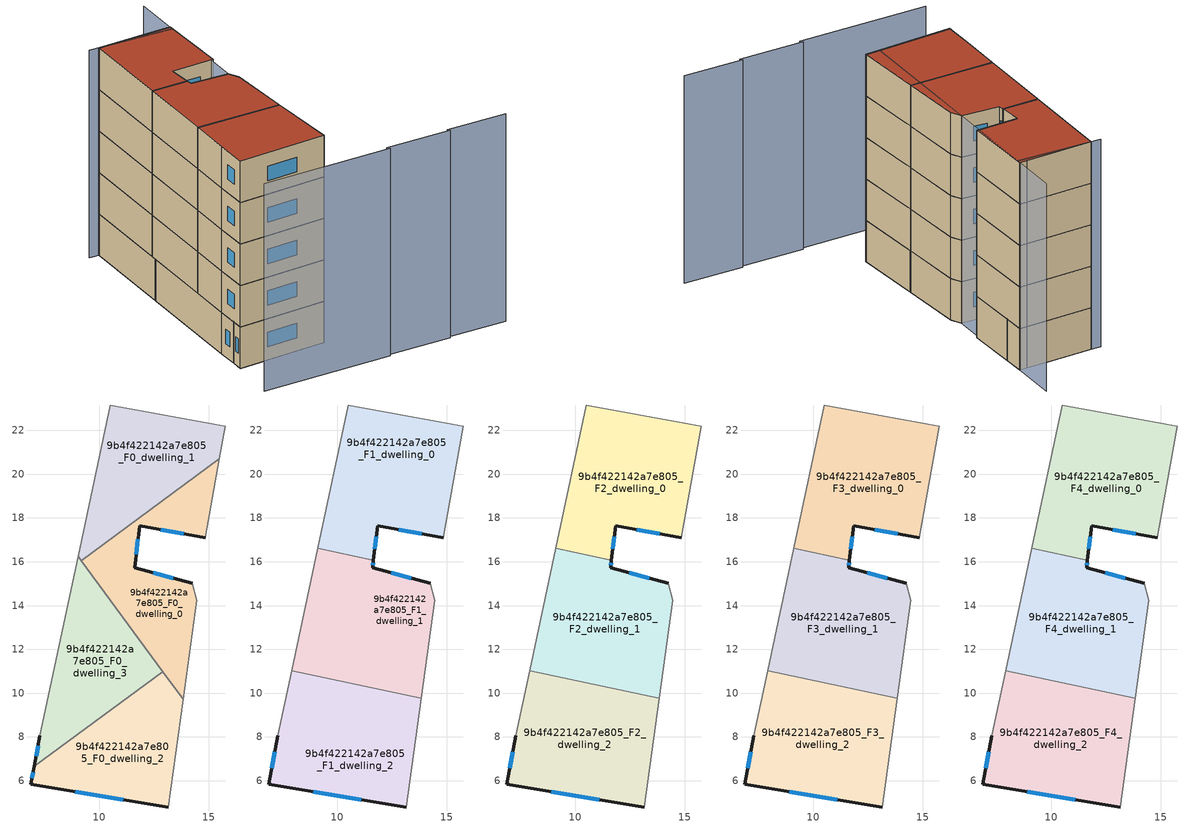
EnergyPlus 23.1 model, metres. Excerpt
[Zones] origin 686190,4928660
9b4f422142a7e805_F0_dwelling_0
 floor ground (EU_floor_Construction): 13.82,9.71 14.45,14.23 14.24,15.02 11.61,15.71 11.84,17.64 14.83,17.08 15.48,20.69 9.17,16.05 z0
 wall outside (EU_wall_Construction): 14.83,17.08 11.84,17.64 11.61,15.71 14.24,15.02 z0:3
 wall adiabatic (EU_wall_Construction): 14.24,15.02 14.45,14.23 13.82,9.71 / 15.48,20.69 14.83,17.08 z0:3
 wall to 9b4f422142a7e805_F0_dwelling_1 (EU_wall_Construction): 9.17,16.05 15.48,20.69 z0:3
 wall to 9b4f422142a7e805_F0_dwelling_3 (EU_wall_Construction): 12.9,10.97 9.17,16.05 z0:3
 wall to 9b4f422142a7e805_F0_dwelling_2 (EU_wall_Construction): 13.82,9.71 12.9,10.97 z0:3
 window (EU_Window_Construction): 12.46,15.49 13.38,15.25 / 13.86,17.27 12.81,17.46 / 11.76,17.02 11.68,16.34 z0.98:2.02
9b4f422142a7e805_F0_dwelling_1
 floor ground (EU_floor_Construction): 15.48,20.69 15.75,22.17 15.25,22.26 10.5,23.15 9.03,16.24 9.17,16.05 z0
 wall adiabatic (EU_wall_Construction): 9.03,16.24 10.5,23.15 15.25,22.26 15.75,22.17 15.48,20.69 z0:3
 wall to 9b4f422142a7e805_F0_dwelling_3 (EU_wall_Construction): 9.17,16.05 9.03,16.24 z0:3
9b4f422142a7e805_F0_dwelling_2
 floor ground (EU_floor_Construction): 13.14,4.8 13.82,9.71 12.9,10.97 7.02,6.66 6.87,5.84 z0
 wall outside (EU_wall_Construction): 13.14,4.8 6.87,5.84 7.02,6.66 z0:3
 wall adiabatic (EU_wall_Construction): 13.82,9.71 13.14,4.8 z0:3
 wall to 9b4f422142a7e805_F0_dwelling_3 (EU_wall_Construction): 7.02,6.66 12.9,10.97 z0:3
 window (EU_Window_Construction): 11.1,5.14 8.91,5.5 / 6.92,6.11 6.97,6.39 z0.98:2.02
9b4f422142a7e805_F0_dwelling_3
 floor ground (EU_floor_Construction): 12.9,10.97 9.03,16.24 7.29,8.05 7.02,6.66 z0
 wall outside (EU_wall_Construction): 7.02,6.66 7.29,8.05 z0:3
 wall adiabatic (EU_wall_Construction): 7.29,8.05 9.03,16.24 z0:3
 window (EU_Window_Construction): 7.11,7.11 7.2,7.6 z0.98:2.02
 ceiling adiabatic (EU_roof_Construction): 9.03,16.24 12.9,10.97 11.83,10.19 7.92,11.02 z3
9b4f422142a7e805_F1_dwelling_0
 floor to 9b4f422142a7e805_F0_dwelling_1 (EU_floor_Construction): 15.48,20.69 15.75,22.17 15.25,22.26 10.5,23.15 9.11,16.61 9.74,16.47 z3
 floor to 9b4f422142a7e805_F0_dwelling_0 (EU_floor_Construction): 14.83,17.08 15.48,20.69 9.74,16.47 11.65,16.07 11.84,17.64 z3
 wall outside (EU_wall_Construction): 14.83,17.08 11.84,17.64 11.65,16.07 z3:6
 wall to 9b4f422142a7e805_F1_dwelling_1 (EU_wall_Construction): 11.65,16.07 9.11,16.61 z3:6
 wall adiabatic (EU_wall_Construction): 9.11,16.61 10.5,23.15 15.25,22.26 15.75,22.17 14.83,17.08 z3:6
 window (EU_Window_Construction): 13.86,17.27 12.81,17.46 / 11.78,17.13 11.71,16.58 z3.98:5.02
9b4f422142a7e805_F1_dwelling_1
 floor to 9b4f422142a7e805_F0_dwelling_0 (EU_floor_Construction): 13.83,9.76 14.45,14.23 14.24,15.02 11.61,15.71 11.65,16.07 9.74,16.47 9.17,16.05 13.78,9.77 z3
 floor to 9b4f422142a7e805_F0_dwelling_3 (EU_floor_Construction): 12.9,10.97 9.03,16.24 7.92,11.02 11.83,10.19 z3
 floor to 9b4f422142a7e805_F0_dwelling_1 (EU_floor_Construction): 9.74,16.47 9.11,16.61 9.03,16.24 9.17,16.05 z3
 floor to 9b4f422142a7e805_F0_dwelling_2 (EU_floor_Construction): 13.78,9.77 12.9,10.97 11.83,10.19 z3
 wall outside (EU_wall_Construction): 11.65,16.07 11.61,15.71 14.24,15.02 z3:6
 wall to 9b4f422142a7e805_F1_dwelling_2 (EU_wall_Construction): 13.83,9.76 7.92,11.02 z3:6
 wall adiabatic (EU_wall_Construction): 7.92,11.02 9.11,16.61 / 14.24,15.02 14.45,14.23 13.83,9.76 z3:6
 window (EU_Window_Construction): 11.64,15.95 11.62,15.83 / 12.46,15.49 13.38,15.25 z3.98:5.02
9b4f422142a7e805_F1_dwelling_2
 floor to 9b4f422142a7e805_F0_dwelling_2 (EU_floor_Construction): 13.14,4.8 13.82,9.71 13.78,9.77 11.83,10.19 7.02,6.66 6.87,5.84 z3
 floor to 9b4f422142a7e805_F0_dwelling_3 (EU_floor_Construction): 11.83,10.19 7.92,11.02 7.29,8.05 7.02,6.66 z3
 wall outside (EU_wall_Construction): 13.14,4.8 6.87,5.84 7.29,8.05 z3:6
 wall adiabatic (EU_wall_Construction): 13.83,9.76 13.14,4.8 / 7.29,8.05 7.92,11.02 z3:6
 window (EU_Window_Construction): 11.1,5.14 8.91,5.5 / 7.01,6.56 7.15,7.33 z3.98:5.02
9b4f422142a7e805_F2_dwelling_0
 floor to 9b4f422142a7e805_F1_dwelling_0 (EU_floor_Construction): 14.83,17.08 15.75,22.17 15.25,22.26 10.5,23.15 9.11,16.61 11.65,16.07 11.84,17.64 z6
 wall outside (EU_wall_Construction): 14.83,17.08 11.84,17.64 11.65,16.07 z6:9
 wall to 9b4f422142a7e805_F2_dwelling_1 (EU_wall_Construction): 11.65,16.07 9.11,16.61 z6:9
 wall adiabatic (EU_wall_Construction): 9.11,16.61 10.5,23.15 15.25,22.26 15.75,22.17 14.83,17.08 z6:9
 window (EU_Window_Construction): 13.86,17.27 12.81,17.46 / 11.78,17.13 11.71,16.58 z6.98:8.02
9b4f422142a7e805_F2_dwelling_1
 floor to 9b4f422142a7e805_F1_dwelling_1 (EU_floor_Construction): 13.83,9.76 14.45,14.23 14.24,15.02 11.61,15.71 11.65,16.07 9.11,16.61 7.92,11.02 z6
 wall outside (EU_wall_Construction): 11.65,16.07 11.61,15.71 14.24,15.02 z6:9
 wall to 9b4f422142a7e805_F2_dwelling_2 (EU_wall_Construction): 13.83,9.76 7.92,11.02 z6:9
 wall adiabatic (EU_wall_Construction): 7.92,11.02 9.11,16.61 / 14.24,15.02 14.45,14.23 13.83,9.76 z6:9
 window (EU_Window_Construction): 11.64,15.95 11.62,15.83 / 12.46,15.49 13.38,15.25 z6.98:8.02
9b4f422142a7e805_F2_dwelling_2
 floor to 9b4f422142a7e805_F1_dwelling_2 (EU_floor_Construction): 13.14,4.8 13.83,9.76 7.92,11.02 7.29,8.05 6.87,5.84 z6
 wall outside (EU_wall_Construction): 13.14,4.8 6.87,5.84 7.29,8.05 z6:9
 wall adiabatic (EU_wall_Construction): 13.83,9.76 13.14,4.8 / 7.29,8.05 7.92,11.02 z6:9
 window (EU_Window_Construction): 11.1,5.14 8.91,5.5 / 7.01,6.56 7.15,7.33 z6.98:8.02
9b4f422142a7e805_F3_dwelling_0
 floor to 9b4f422142a7e805_F2_dwelling_0 (EU_floor_Construction): 14.83,17.08 15.75,22.17 15.25,22.26 10.5,23.15 9.11,16.61 11.65,16.07 11.84,17.64 z9
 wall outside (EU_wall_Construction): 14.83,17.08 11.84,17.64 11.65,16.07 z9:12
 wall to 9b4f422142a7e805_F3_dwelling_1 (EU_wall_Construction): 11.65,16.07 9.11,16.61 z9:12
 wall adiabatic (EU_wall_Construction): 9.11,16.61 10.5,23.15 15.25,22.26 15.75,22.17 14.83,17.08 z9:12
 window (EU_Window_Construction): 13.86,17.27 12.81,17.46 / 11.78,17.13 11.71,16.58 z9.98:11.02
9b4f422142a7e805_F3_dwelling_1
 floor to 9b4f422142a7e805_F2_dwelling_1 (EU_floor_Construction): 13.83,9.76 14.45,14.23 14.24,15.02 11.61,15.71 11.65,16.07 9.11,16.61 7.92,11.02 z9
 wall outside (EU_wall_Construction): 11.65,16.07 11.61,15.71 14.24,15.02 z9:12
 wall to 9b4f422142a7e805_F3_dwelling_2 (EU_wall_Construction): 13.83,9.76 7.92,11.02 z9:12
 wall adiabatic (EU_wall_Construction): 7.92,11.02 9.11,16.61 / 14.24,15.02 14.45,14.23 13.83,9.76 z9:12
 window (EU_Window_Construction): 11.64,15.95 11.62,15.83 / 12.46,15.49 13.38,15.25 z9.98:11.02
9b4f422142a7e805_F3_dwelling_2
 floor to 9b4f422142a7e805_F2_dwelling_2 (EU_floor_Construction): 13.14,4.8 13.83,9.76 7.92,11.02 7.29,8.05 6.87,5.84 z9
 wall outside (EU_wall_Construction): 13.14,4.8 6.87,5.84 7.29,8.05 z9:12
 wall adiabatic (EU_wall_Construction): 13.83,9.76 13.14,4.8 / 7.29,8.05 7.92,11.02 z9:12
 window (EU_Window_Construction): 11.1,5.14 8.91,5.5 / 7.01,6.56 7.15,7.33 z9.98:11.02
9b4f422142a7e805_F4_dwelling_0
 floor to 9b4f422142a7e805_F3_dwelling_0 (EU_floor_Construction): 14.83,17.08 15.75,22.17 15.25,22.26 10.5,23.15 9.11,16.61 11.65,16.07 11.84,17.64 z12
 wall outside (EU_wall_Construction): 14.83,17.08 11.84,17.64 11.65,16.07 z12:15
 wall to 9b4f422142a7e805_F4_dwelling_1 (EU_wall_Construction): 11.65,16.07 9.11,16.61 z12:15
 wall adiabatic (EU_wall_Construction): 9.11,16.61 10.5,23.15 15.25,22.26 15.75,22.17 14.83,17.08 z12:15
 window (EU_Window_Construction): 13.86,17.27 12.81,17.46 / 11.78,17.13 11.71,16.58 z12.98:14.02
 roof outside (EU_roof_Construction): 15.75,22.17 14.83,17.08 11.84,17.64 11.65,16.07 9.11,16.61 10.5,23.15 15.25,22.26 z15
9b4f422142a7e805_F4_dwelling_1
 floor to 9b4f422142a7e805_F3_dwelling_1 (EU_floor_Construction): 13.83,9.76 14.45,14.23 14.24,15.02 11.61,15.71 11.65,16.07 9.11,16.61 7.92,11.02 z12
 wall outside (EU_wall_Construction): 11.65,16.07 11.61,15.71 14.24,15.02 z12:15
 wall to 9b4f422142a7e805_F4_dwelling_2 (EU_wall_Construction): 13.83,9.76 7.92,11.02 z12:15
 wall adiabatic (EU_wall_Construction): 7.92,11.02 9.11,16.61 / 14.24,15.02 14.45,14.23 13.83,9.76 z12:15
 window (EU_Window_Construction): 11.64,15.95 11.62,15.83 / 12.46,15.49 13.38,15.25 z12.98:14.02
 roof outside (EU_roof_Construction): 14.24,15.02 14.45,14.23 13.83,9.76 7.92,11.02 9.11,16.61 11.65,16.07 11.61,15.71 z15
9b4f422142a7e805_F4_dwelling_2
 floor to 9b4f422142a7e805_F3_dwelling_2 (EU_floor_Construction): 13.14,4.8 13.83,9.76 7.92,11.02 7.29,8.05 6.87,5.84 z12
 wall outside (EU_wall_Construction): 13.14,4.8 6.87,5.84 7.29,8.05 z12:15
 wall adiabatic (EU_wall_Construction): 13.83,9.76 13.14,4.8 / 7.29,8.05 7.92,11.02 z12:15
 window (EU_Window_Construction): 11.1,5.14 8.91,5.5 / 7.01,6.56 7.15,7.33 z12.98:14.02
 roof outside (EU_roof_Construction): 13.83,9.76 13.14,4.8 6.87,5.84 7.29,8.05 7.92,11.02 z15
shading: 14.93,0.86 19.52,-0.13 / 19.41,0.05 23.63,-0.87 / 5.96,2.58 15.08,0.67 / 12.15,5.01 16.39,25.36 / 15.68,21.88 9.83,23.32 z0:15
[Building]
EU S2 Campaign: North Axis=0; Terrain=City; Solar Distribution=FullExterior
[Site:Location]
Bologna: Latitude=44.5; Longitude=11.25; Time Zone=1; Elevation=37
[SizingPeriod:WeatherFileDays]
AnnualSizingPeriod: Begin Month=1; Begin Day of Month=1; End Month=12; End Day of Month=31; Day of Week for Start Day=Monday; Use Weather File Daylight Saving Period=No; Use Weather File Rain and Snow Indicators=No
[MATERIAL]
EU_InternalMass_Material: Roughness=MediumRough; Thickness=0.1; Conductivity=1; Density=1800; Specific Heat=900; Thermal Absorptance=0.9; Solar Absorptance=0.7; Visible Absorptance=0.7
[MATERIAL:NOMASS] Roughness=MediumRough; Thermal Absorptance=0.9; Solar Absorptance=0.7; Visible Absorptance=0.7
Name | Thermal Resistance
EU_wall_NoMass | 0.905828
EU_roof_NoMass | 0.37593
EU_floor_NoMass | 0.67114
[WINDOWMATERIAL:SIMPLEGLAZINGSYSTEM]
EU_Window_SimpleGlazing: UFactor=4.52486; Solar Heat Gain Coefficient=0.85; Visible Transmittance=0.85
[CONSTRUCTION]
EU_wall_Construction: EU_wall_NoMass
EU_roof_Construction: EU_roof_NoMass
EU_floor_Construction: EU_floor_NoMass
EU_InternalMass_Construction: EU_InternalMass_Material
EU_Window_Construction: EU_Window_SimpleGlazing
[ZONE] Type=1; Multiplier=1; Ceiling Height=autocalculate; Floor Area=autocalculate; Part of Total Floor Area=Yes
Name | Volume
9b4f422142a7e805_F0_dwelling_0 | 71.8535
9b4f422142a7e805_F1_dwelling_0; 9b4f422142a7e805_F2_dwelling_0; 9b4f422142a7e805_F3_dwelling_0; 9b4f422142a7e805_F4_dwelling_0 | 95.8066
9b4f422142a7e805_F0_dwelling_1 | 71.863
9b4f422142a7e805_F1_dwelling_1; 9b4f422142a7e805_F2_dwelling_1; 9b4f422142a7e805_F3_dwelling_1; 9b4f422142a7e805_F4_dwelling_1 | 95.8088
9b4f422142a7e805_F0_dwelling_2 | 71.8616
9b4f422142a7e805_F1_dwelling_2; 9b4f422142a7e805_F2_dwelling_2; 9b4f422142a7e805_F3_dwelling_2; 9b4f422142a7e805_F4_dwelling_2 | 95.8118
9b4f422142a7e805_F0_dwelling_3 | 71.8564
[INTERNALMASS] Construction=EU_InternalMass_Construction
Name | Zone or ZoneList | Surface Area
9b4f422142a7e805_F0_dwelling_0_EU_InternalMass | 9b4f422142a7e805_F0_dwelling_0 | 23.9517
9b4f422142a7e805_F0_dwelling_1_EU_InternalMass | 9b4f422142a7e805_F0_dwelling_1 | 23.9542
9b4f422142a7e805_F0_dwelling_2_EU_InternalMass | 9b4f422142a7e805_F0_dwelling_2 | 23.9538
9b4f422142a7e805_F0_dwelling_3_EU_InternalMass | 9b4f422142a7e805_F0_dwelling_3 | 23.9522
9b4f422142a7e805_F1_dwelling_0_EU_InternalMass | 9b4f422142a7e805_F1_dwelling_0 | 31.9357
9b4f422142a7e805_F1_dwelling_1_EU_InternalMass | 9b4f422142a7e805_F1_dwelling_1 | 31.9367
9b4f422142a7e805_F1_dwelling_2_EU_InternalMass | 9b4f422142a7e805_F1_dwelling_2 | 31.9368
9b4f422142a7e805_F2_dwelling_0_EU_InternalMass | 9b4f422142a7e805_F2_dwelling_0 | 31.9357
9b4f422142a7e805_F2_dwelling_1_EU_InternalMass | 9b4f422142a7e805_F2_dwelling_1 | 31.9367
9b4f422142a7e805_F2_dwelling_2_EU_InternalMass | 9b4f422142a7e805_F2_dwelling_2 | 31.9368
9b4f422142a7e805_F3_dwelling_0_EU_InternalMass | 9b4f422142a7e805_F3_dwelling_0 | 31.9357
9b4f422142a7e805_F3_dwelling_1_EU_InternalMass | 9b4f422142a7e805_F3_dwelling_1 | 31.9367
9b4f422142a7e805_F3_dwelling_2_EU_InternalMass | 9b4f422142a7e805_F3_dwelling_2 | 31.9368
9b4f422142a7e805_F4_dwelling_0_EU_InternalMass | 9b4f422142a7e805_F4_dwelling_0 | 31.9357
9b4f422142a7e805_F4_dwelling_1_EU_InternalMass | 9b4f422142a7e805_F4_dwelling_1 | 31.9367
9b4f422142a7e805_F4_dwelling_2_EU_InternalMass | 9b4f422142a7e805_F4_dwelling_2 | 31.9368
[OTHEREQUIPMENT] Fuel Type=Electricity; Design Level Calculation Method=Watts/Area; Power per Zone Floor Area=1; Fraction Latent=0; Fraction Radiant=0; Fraction Lost=0; Carbon Dioxide Generation Rate=0; EndUse Subcategory=EU_Step8_InternalGains
Name | Zone or ZoneList or Space or SpaceList | Schedule
EU_Step8_InternalGain_9b4f422142a7e805_F0_dwelling_0_f000 | 9b4f422142a7e805_F0_dwelling_0 | EU_Step8_GainSchedule_9b4f422142a7e805_F0_dwelling_0_f000
EU_Step8_InternalGain_9b4f422142a7e805_F0_dwelling_1_f000 | 9b4f422142a7e805_F0_dwelling_1 | EU_Step8_GainSchedule_9b4f422142a7e805_F0_dwelling_1_f000
EU_Step8_InternalGain_9b4f422142a7e805_F0_dwelling_2_f000 | 9b4f422142a7e805_F0_dwelling_2 | EU_Step8_GainSchedule_9b4f422142a7e805_F0_dwelling_2_f000
EU_Step8_InternalGain_9b4f422142a7e805_F0_dwelling_3_f000 | 9b4f422142a7e805_F0_dwelling_3 | EU_Step8_GainSchedule_9b4f422142a7e805_F0_dwelling_3_f000
EU_Step8_InternalGain_9b4f422142a7e805_F1_dwelling_0_f000 | 9b4f422142a7e805_F1_dwelling_0 | EU_Step8_GainSchedule_9b4f422142a7e805_F1_dwelling_0_f000
EU_Step8_InternalGain_9b4f422142a7e805_F1_dwelling_1_f000 | 9b4f422142a7e805_F1_dwelling_1 | EU_Step8_GainSchedule_9b4f422142a7e805_F1_dwelling_1_f000
EU_Step8_InternalGain_9b4f422142a7e805_F1_dwelling_2_f000 | 9b4f422142a7e805_F1_dwelling_2 | EU_Step8_GainSchedule_9b4f422142a7e805_F1_dwelling_2_f000
EU_Step8_InternalGain_9b4f422142a7e805_F2_dwelling_0_f000 | 9b4f422142a7e805_F2_dwelling_0 | EU_Step8_GainSchedule_9b4f422142a7e805_F2_dwelling_0_f000
EU_Step8_InternalGain_9b4f422142a7e805_F2_dwelling_1_f000 | 9b4f422142a7e805_F2_dwelling_1 | EU_Step8_GainSchedule_9b4f422142a7e805_F2_dwelling_1_f000
EU_Step8_InternalGain_9b4f422142a7e805_F2_dwelling_2_f000 | 9b4f422142a7e805_F2_dwelling_2 | EU_Step8_GainSchedule_9b4f422142a7e805_F2_dwelling_2_f000
EU_Step8_InternalGain_9b4f422142a7e805_F3_dwelling_0_f000 | 9b4f422142a7e805_F3_dwelling_0 | EU_Step8_GainSchedule_9b4f422142a7e805_F3_dwelling_0_f000
EU_Step8_InternalGain_9b4f422142a7e805_F3_dwelling_1_f000 | 9b4f422142a7e805_F3_dwelling_1 | EU_Step8_GainSchedule_9b4f422142a7e805_F3_dwelling_1_f000
EU_Step8_InternalGain_9b4f422142a7e805_F3_dwelling_2_f000 | 9b4f422142a7e805_F3_dwelling_2 | EU_Step8_GainSchedule_9b4f422142a7e805_F3_dwelling_2_f000
EU_Step8_InternalGain_9b4f422142a7e805_F4_dwelling_0_f000 | 9b4f422142a7e805_F4_dwelling_0 | EU_Step8_GainSchedule_9b4f422142a7e805_F4_dwelling_0_f000
EU_Step8_InternalGain_9b4f422142a7e805_F4_dwelling_1_f000 | 9b4f422142a7e805_F4_dwelling_1 | EU_Step8_GainSchedule_9b4f422142a7e805_F4_dwelling_1_f000
EU_Step8_InternalGain_9b4f422142a7e805_F4_dwelling_2_f000 | 9b4f422142a7e805_F4_dwelling_2 | EU_Step8_GainSchedule_9b4f422142a7e805_F4_dwelling_2_f000
[ZONEVENTILATION:DESIGNFLOWRATE] Schedule=EU_AlwaysOn; Design Flow Rate Calculation Method=AirChanges/Hour; Air Changes per Hour=0.73129; Ventilation Type=Natural; Fan Pressure Rise=0; Fan Total Efficiency=1; Constant Term Coefficient=1; Temperature Term Coefficient=0; Velocity Term Coefficient=0; Velocity Squared Term Coefficient=0; Minimum Indoor Temperature=-100; Maximum Indoor Temperature=100; Delta Temperature=-100; Minimum Outdoor Temperature=-100; Maximum Outdoor Temperature=100; Maximum Wind Speed=40
Name | Zone or ZoneList or Space or SpaceList
EU_ConstantAir_9b4f422142a7e805_F0_dwelling_0 | 9b4f422142a7e805_F0_dwelling_0
EU_ConstantAir_9b4f422142a7e805_F0_dwelling_1 | 9b4f422142a7e805_F0_dwelling_1
EU_ConstantAir_9b4f422142a7e805_F0_dwelling_2 | 9b4f422142a7e805_F0_dwelling_2
EU_ConstantAir_9b4f422142a7e805_F0_dwelling_3 | 9b4f422142a7e805_F0_dwelling_3
EU_ConstantAir_9b4f422142a7e805_F1_dwelling_0 | 9b4f422142a7e805_F1_dwelling_0
EU_ConstantAir_9b4f422142a7e805_F1_dwelling_1 | 9b4f422142a7e805_F1_dwelling_1
EU_ConstantAir_9b4f422142a7e805_F1_dwelling_2 | 9b4f422142a7e805_F1_dwelling_2
EU_ConstantAir_9b4f422142a7e805_F2_dwelling_0 | 9b4f422142a7e805_F2_dwelling_0
EU_ConstantAir_9b4f422142a7e805_F2_dwelling_1 | 9b4f422142a7e805_F2_dwelling_1
EU_ConstantAir_9b4f422142a7e805_F2_dwelling_2 | 9b4f422142a7e805_F2_dwelling_2
EU_ConstantAir_9b4f422142a7e805_F3_dwelling_0 | 9b4f422142a7e805_F3_dwelling_0
EU_ConstantAir_9b4f422142a7e805_F3_dwelling_1 | 9b4f422142a7e805_F3_dwelling_1
EU_ConstantAir_9b4f422142a7e805_F3_dwelling_2 | 9b4f422142a7e805_F3_dwelling_2
EU_ConstantAir_9b4f422142a7e805_F4_dwelling_0 | 9b4f422142a7e805_F4_dwelling_0
EU_ConstantAir_9b4f422142a7e805_F4_dwelling_1 | 9b4f422142a7e805_F4_dwelling_1
EU_ConstantAir_9b4f422142a7e805_F4_dwelling_2 | 9b4f422142a7e805_F4_dwelling_2
[HVACTEMPLATE:THERMOSTAT] Constant Heating Setpoint=20; Constant Cooling Setpoint=50
EU_HeatOnly_9b4f422142a7e805_F0_dwelling_0; EU_HeatOnly_9b4f422142a7e805_F0_dwelling_1; EU_HeatOnly_9b4f422142a7e805_F0_dwelling_2; EU_HeatOnly_9b4f422142a7e805_F0_dwelling_3; EU_HeatOnly_9b4f422142a7e805_F1_dwelling_0; EU_HeatOnly_9b4f422142a7e805_F1_dwelling_1; EU_HeatOnly_9b4f422142a7e805_F1_dwelling_2; EU_HeatOnly_9b4f422142a7e805_F2_dwelling_0; EU_HeatOnly_9b4f422142a7e805_F2_dwelling_1; EU_HeatOnly_9b4f422142a7e805_F2_dwelling_2; EU_HeatOnly_9b4f422142a7e805_F3_dwelling_0; EU_HeatOnly_9b4f422142a7e805_F3_dwelling_1; EU_HeatOnly_9b4f422142a7e805_F3_dwelling_2; EU_HeatOnly_9b4f422142a7e805_F4_dwelling_0; EU_HeatOnly_9b4f422142a7e805_F4_dwelling_1; EU_HeatOnly_9b4f422142a7e805_F4_dwelling_2
[HVACTEMPLATE:ZONE:IDEALLOADSAIRSYSTEM] System Availability Schedule=EU_AlwaysOn; Maximum Heating Supply Air Temperature=50; Minimum Cooling Supply Air Temperature=13; Maximum Heating Supply Air Humidity Ratio=0.0156; Minimum Cooling Supply Air Humidity Ratio=0.0077; Heating Limit=NoLimit; Cooling Limit=NoLimit; Heating Availability Schedule=EU_AlwaysOn; Cooling Availability Schedule=EU_CoolingOff; Dehumidification Control Type=ConstantSensibleHeatRatio; Cooling Sensible Heat Ratio=0.7; Dehumidification Setpoint=60; Humidification Control Type=None; Humidification Setpoint=30; Outdoor Air Method=None; Outdoor Air Flow Rate per Person=0.00944; Outdoor Air Flow Rate per Zone Floor Area=0; Outdoor Air Flow Rate per Zone=0; Demand Controlled Ventilation Type=None; Outdoor Air Economizer Type=NoEconomizer; Heat Recovery Type=None; Sensible Heat Recovery Effectiveness=0.7; Latent Heat Recovery Effectiveness=0.65
Name | Template Thermostat
9b4f422142a7e805_F0_dwelling_0 | EU_HeatOnly_9b4f422142a7e805_F0_dwelling_0
9b4f422142a7e805_F0_dwelling_1 | EU_HeatOnly_9b4f422142a7e805_F0_dwelling_1
9b4f422142a7e805_F0_dwelling_2 | EU_HeatOnly_9b4f422142a7e805_F0_dwelling_2
9b4f422142a7e805_F0_dwelling_3 | EU_HeatOnly_9b4f422142a7e805_F0_dwelling_3
9b4f422142a7e805_F1_dwelling_0 | EU_HeatOnly_9b4f422142a7e805_F1_dwelling_0
9b4f422142a7e805_F1_dwelling_1 | EU_HeatOnly_9b4f422142a7e805_F1_dwelling_1
9b4f422142a7e805_F1_dwelling_2 | EU_HeatOnly_9b4f422142a7e805_F1_dwelling_2
9b4f422142a7e805_F2_dwelling_0 | EU_HeatOnly_9b4f422142a7e805_F2_dwelling_0
9b4f422142a7e805_F2_dwelling_1 | EU_HeatOnly_9b4f422142a7e805_F2_dwelling_1
9b4f422142a7e805_F2_dwelling_2 | EU_HeatOnly_9b4f422142a7e805_F2_dwelling_2
9b4f422142a7e805_F3_dwelling_0 | EU_HeatOnly_9b4f422142a7e805_F3_dwelling_0
9b4f422142a7e805_F3_dwelling_1 | EU_HeatOnly_9b4f422142a7e805_F3_dwelling_1
9b4f422142a7e805_F3_dwelling_2 | EU_HeatOnly_9b4f422142a7e805_F3_dwelling_2
9b4f422142a7e805_F4_dwelling_0 | EU_HeatOnly_9b4f422142a7e805_F4_dwelling_0
9b4f422142a7e805_F4_dwelling_1 | EU_HeatOnly_9b4f422142a7e805_F4_dwelling_1
9b4f422142a7e805_F4_dwelling_2 | EU_HeatOnly_9b4f422142a7e805_F4_dwelling_2
[SIZING:ZONE] Zone Cooling Design Supply Air Temperature Input Method=SupplyAirTemperature; Zone Cooling Design Supply Air Temperature=13; Zone Heating Design Supply Air Temperature Input Method=SupplyAirTemperature; Zone Heating Design Supply Air Temperature=50; Zone Cooling Design Supply Air Humidity Ratio=0.008; Zone Heating Design Supply Air Humidity Ratio=0.008; Cooling Design Air Flow Method=DesignDay; Cooling Design Air Flow Rate=0; Cooling Minimum Air Flow per Zone Floor Area=0.000762; Cooling Minimum Air Flow=0; Cooling Minimum Air Flow Fraction=0.2; Heating Design Air Flow Method=DesignDay; Heating Design Air Flow Rate=0; Heating Maximum Air Flow per Zone Floor Area=0.002032; Heating Maximum Air Flow=0.141576; Heating Maximum Air Flow Fraction=0.3; Account for Dedicated Outdoor Air System=No; Dedicated Outdoor Air System Control Strategy=NeutralSupplyAir; Dedicated Outdoor Air Low Setpoint Temperature for Design=autosize; Dedicated Outdoor Air High Setpoint Temperature for Design=autosize; Zone Load Sizing Method=Sensible Load Only No Latent Load; Zone Latent Cooling Design Supply Air Humidity Ratio Input Method=HumidityRatioDifference; Zone Cooling Design Supply Air Humidity Ratio Difference=0.005; Zone Latent Heating Design Supply Air Humidity Ratio Input Method=HumidityRatioDifference; Zone Humidification Design Supply Air Humidity Ratio Difference=0.005
9b4f422142a7e805_F0_dwelling_0; 9b4f422142a7e805_F0_dwelling_1; 9b4f422142a7e805_F0_dwelling_2; 9b4f422142a7e805_F0_dwelling_3; 9b4f422142a7e805_F1_dwelling_0; 9b4f422142a7e805_F1_dwelling_1; 9b4f422142a7e805_F1_dwelling_2; 9b4f422142a7e805_F2_dwelling_0; 9b4f422142a7e805_F2_dwelling_1; 9b4f422142a7e805_F2_dwelling_2; 9b4f422142a7e805_F3_dwelling_0; 9b4f422142a7e805_F3_dwelling_1; 9b4f422142a7e805_F3_dwelling_2; 9b4f422142a7e805_F4_dwelling_0; 9b4f422142a7e805_F4_dwelling_1; 9b4f422142a7e805_F4_dwelling_2
[SCHEDULE:CONSTANT]
Name | Hourly Value
EU_AlwaysOn | 1
EU_CoolingOff | 0
[SCHEDULE:FILE] Column Number=1; Rows to Skip at Top=0; Number of Hours of Data=8760; Column Separator=Comma; Interpolate to Timestep=No; Minutes per Item=60; Adjust Schedule for Daylight Savings=Yes
Name | File
EU_Step8_GainSchedule_9b4f422142a7e805_F0_dwelling_0_f000 | ../../schedules/9b4f422142a7e805/9b4f422142a7e805_F0_dwelling_0_f000_gain.csv
EU_Step8_GainSchedule_9b4f422142a7e805_F0_dwelling_1_f000 | ../../schedules/9b4f422142a7e805/9b4f422142a7e805_F0_dwelling_1_f000_gain.csv
EU_Step8_GainSchedule_9b4f422142a7e805_F0_dwelling_2_f000 | ../../schedules/9b4f422142a7e805/9b4f422142a7e805_F0_dwelling_2_f000_gain.csv
EU_Step8_GainSchedule_9b4f422142a7e805_F0_dwelling_3_f000 | ../../schedules/9b4f422142a7e805/9b4f422142a7e805_F0_dwelling_3_f000_gain.csv
EU_Step8_GainSchedule_9b4f422142a7e805_F1_dwelling_0_f000 | ../../schedules/9b4f422142a7e805/9b4f422142a7e805_F1_dwelling_0_f000_gain.csv
EU_Step8_GainSchedule_9b4f422142a7e805_F1_dwelling_1_f000 | ../../schedules/9b4f422142a7e805/9b4f422142a7e805_F1_dwelling_1_f000_gain.csv
EU_Step8_GainSchedule_9b4f422142a7e805_F1_dwelling_2_f000 | ../../schedules/9b4f422142a7e805/9b4f422142a7e805_F1_dwelling_2_f000_gain.csv
EU_Step8_GainSchedule_9b4f422142a7e805_F2_dwelling_0_f000 | ../../schedules/9b4f422142a7e805/9b4f422142a7e805_F2_dwelling_0_f000_gain.csv
EU_Step8_GainSchedule_9b4f422142a7e805_F2_dwelling_1_f000 | ../../schedules/9b4f422142a7e805/9b4f422142a7e805_F2_dwelling_1_f000_gain.csv
EU_Step8_GainSchedule_9b4f422142a7e805_F2_dwelling_2_f000 | ../../schedules/9b4f422142a7e805/9b4f422142a7e805_F2_dwelling_2_f000_gain.csv
EU_Step8_GainSchedule_9b4f422142a7e805_F3_dwelling_0_f000 | ../../schedules/9b4f422142a7e805/9b4f422142a7e805_F3_dwelling_0_f000_gain.csv
EU_Step8_GainSchedule_9b4f422142a7e805_F3_dwelling_1_f000 | ../../schedules/9b4f422142a7e805/9b4f422142a7e805_F3_dwelling_1_f000_gain.csv
EU_Step8_GainSchedule_9b4f422142a7e805_F3_dwelling_2_f000 | ../../schedules/9b4f422142a7e805/9b4f422142a7e805_F3_dwelling_2_f000_gain.csv
EU_Step8_GainSchedule_9b4f422142a7e805_F4_dwelling_0_f000 | ../../schedules/9b4f422142a7e805/9b4f422142a7e805_F4_dwelling_0_f000_gain.csv
EU_Step8_GainSchedule_9b4f422142a7e805_F4_dwelling_1_f000 | ../../schedules/9b4f422142a7e805/9b4f422142a7e805_F4_dwelling_1_f000_gain.csv
EU_Step8_GainSchedule_9b4f422142a7e805_F4_dwelling_2_f000 | ../../schedules/9b4f422142a7e805/9b4f422142a7e805_F4_dwelling_2_f000_gain.csv
